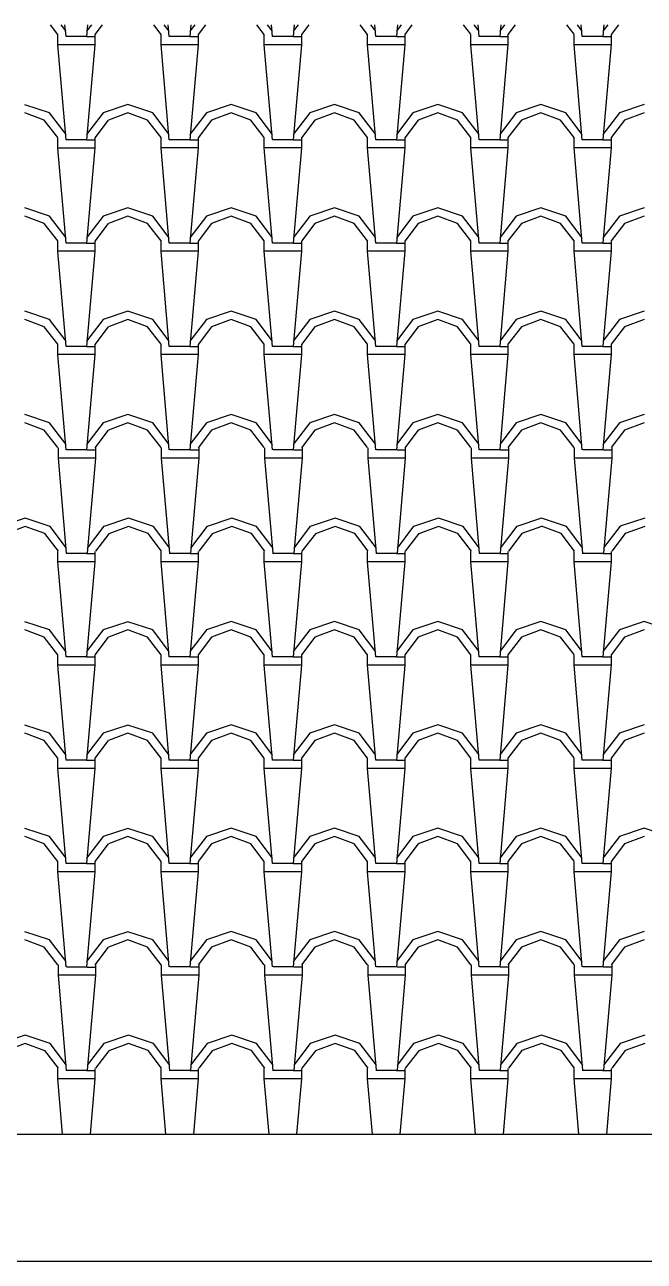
# Model space of a CAD drawing. Extents: x 32549 to 39694, y 7645 to 11950.
# Drawn here: x 37518.7 to 37608.7, y 11092.9 to 11272.4 of the extents above; entities that cross this region are included whole.
import ezdxf

# ---------------------------------------------------------------- set-up
doc = ezdxf.new("R2010")
doc.units = 0
doc.header["$LTSCALE"] = 80
doc.header["$MEASUREMENT"] = 0
doc.layers.add('C3', color=3, linetype='CONTINUOUS')
doc.layers.add('ROOF', color=11, linetype='CONTINUOUS')

msp = doc.modelspace()

# ---------------------------------------------------------------- linework, layer by layer
at = {"layer": 'C3'}
for p, q in [((37446.34, 11111.38), (38041.72, 11111.38)), ((37446.34, 11092.92), (38041.72, 11092.92))]:
    msp.add_line(p, q, dxfattribs=at)
at = {"layer": 'ROOF'}
for p, q in [((37523.51, 11271.03), (37522.45, 11272.42)), ((37524.71, 11271.47), (37523.99, 11272.42)), ((37524.71, 11270.72), (37524.56, 11272.42)), ((37528.42, 11272.42), (37527.71, 11271.49)), ((37527.85, 11272.42), (37527.71, 11270.73)), ((37529.97, 11272.42), (37528.9, 11271.02)), ((37538.51, 11271.03), (37537.45, 11272.42)), ((37539.71, 11271.47), (37538.99, 11272.42)), ((37539.71, 11270.72), (37539.56, 11272.42)), ((37543.42, 11272.42), (37542.71, 11271.49)), ((37542.85, 11272.42), (37542.71, 11270.73)), ((37544.97, 11272.42), (37543.9, 11271.02)), ((37553.51, 11271.03), (37552.45, 11272.42)), ((37554.71, 11271.47), (37553.99, 11272.42)), ((37554.71, 11270.73), (37554.56, 11272.42)), ((37558.42, 11272.42), (37557.71, 11271.49)), ((37557.86, 11272.42), (37557.71, 11270.73)), ((37559.97, 11272.42), (37558.91, 11271.02)), ((37568.51, 11271.03), (37567.45, 11272.42)), ((37569.71, 11271.48), (37568.99, 11272.42)), ((37569.71, 11270.73), (37569.56, 11272.42)), ((37573.42, 11272.42), (37572.71, 11271.49)), ((37572.86, 11272.42), (37572.71, 11270.73)), ((37574.97, 11272.42), (37573.91, 11271.02)), ((37583.51, 11271.04), (37582.45, 11272.42)), ((37584.71, 11271.48), (37583.99, 11272.42)), ((37584.71, 11270.73), (37584.56, 11272.42)), ((37588.42, 11272.42), (37587.71, 11271.49)), ((37587.86, 11272.42), (37587.71, 11270.74)), ((37589.97, 11272.42), (37588.91, 11271.03)), ((37598.51, 11271.04), (37597.45, 11272.42)), ((37599.71, 11271.48), (37598.99, 11272.42)), ((37599.71, 11270.73), (37599.56, 11272.42)), ((37603.42, 11272.42), (37602.71, 11271.5)), ((37602.86, 11272.42), (37602.71, 11270.74)), ((37604.98, 11272.42), (37603.91, 11271.03)), ((37523.51, 11269.52), (37523.51, 11271.02)), ((37527.71, 11270.72), (37524.71, 11270.72)), ((37527.71, 11270.72), (37528.91, 11270.72)), ((37528.91, 11271.02), (37528.91, 11269.52)), ((37538.51, 11269.53), (37538.51, 11271.03)), ((37542.71, 11270.73), (37539.71, 11270.73)), ((37542.71, 11270.73), (37543.91, 11270.73)), ((37543.91, 11271.03), (37543.91, 11269.53)), ((37553.51, 11269.53), (37553.51, 11271.03)), ((37557.71, 11270.73), (37554.71, 11270.73)), ((37557.71, 11270.73), (37558.91, 11270.73)), ((37558.91, 11271.03), (37558.91, 11269.53)), ((37568.51, 11269.53), (37568.51, 11271.03)), ((37572.71, 11270.73), (37569.71, 11270.73)), ((37572.71, 11270.73), (37573.91, 11270.73)), ((37573.91, 11271.03), (37573.91, 11269.53)), ((37583.51, 11269.53), (37583.51, 11271.03)), ((37587.71, 11270.73), (37584.71, 11270.73)), ((37587.71, 11270.73), (37588.91, 11270.73)), ((37588.91, 11271.03), (37588.91, 11269.53)), ((37598.51, 11269.53), (37598.51, 11271.03)), ((37602.71, 11270.73), (37599.71, 11270.73)), ((37602.71, 11270.73), (37603.91, 11270.73)), ((37603.91, 11271.03), (37603.91, 11269.53)), ((37527.71, 11269.52), (37523.51, 11269.52)), ((37524.71, 11255.72), (37523.51, 11269.52)), ((37528.91, 11269.53), (37527.71, 11255.73)), ((37528.91, 11269.52), (37527.71, 11269.52)), ((37542.71, 11269.53), (37538.51, 11269.53)), ((37539.71, 11255.72), (37538.51, 11269.52)), ((37543.91, 11269.53), (37542.71, 11255.73)), ((37543.91, 11269.53), (37542.71, 11269.53)), ((37557.71, 11269.53), (37553.51, 11269.53)), ((37554.71, 11255.73), (37553.51, 11269.53)), ((37558.91, 11269.53), (37557.71, 11255.73)), ((37558.91, 11269.53), (37557.71, 11269.53)), ((37572.71, 11269.53), (37568.51, 11269.53)), ((37569.71, 11255.73), (37568.51, 11269.53)), ((37573.91, 11269.53), (37572.71, 11255.73)), ((37573.91, 11269.53), (37572.71, 11269.53)), ((37587.71, 11269.53), (37583.51, 11269.53)), ((37584.71, 11255.73), (37583.51, 11269.53)), ((37588.91, 11269.54), (37587.71, 11255.74)), ((37588.91, 11269.53), (37587.71, 11269.53)), ((37602.71, 11269.53), (37598.51, 11269.53)), ((37599.71, 11255.73), (37598.51, 11269.53)), ((37603.91, 11269.54), (37602.71, 11255.74)), ((37603.91, 11269.53), (37602.71, 11269.53)), ((37522.31, 11259.62), (37518.71, 11260.82)), ((37533.71, 11260.83), (37530.11, 11259.63)), ((37537.31, 11259.63), (37533.71, 11260.83)), ((37548.71, 11260.83), (37545.11, 11259.63)), ((37552.31, 11259.63), (37548.71, 11260.83)), ((37563.71, 11260.83), (37560.11, 11259.63)), ((37567.31, 11259.63), (37563.71, 11260.83)), ((37578.71, 11260.83), (37575.11, 11259.63)), ((37582.31, 11259.63), (37578.71, 11260.83)), ((37593.71, 11260.83), (37590.11, 11259.63)), ((37597.31, 11259.63), (37593.71, 11260.83)), ((37608.71, 11260.84), (37605.11, 11259.64)), ((37521.56, 11258.57), (37518.71, 11259.62)), ((37524.71, 11256.47), (37522.31, 11259.62)), ((37530.11, 11259.64), (37527.71, 11256.49)), ((37533.71, 11259.62), (37530.86, 11258.57)), ((37536.56, 11258.58), (37533.71, 11259.63)), ((37539.71, 11256.47), (37537.31, 11259.62)), ((37545.11, 11259.64), (37542.71, 11256.49)), ((37548.71, 11259.62), (37545.86, 11258.57)), ((37551.56, 11258.58), (37548.71, 11259.63)), ((37554.71, 11256.47), (37552.31, 11259.62)), ((37560.11, 11259.64), (37557.71, 11256.49)), ((37563.71, 11259.62), (37560.86, 11258.57)), ((37566.56, 11258.58), (37563.71, 11259.63)), ((37569.71, 11256.48), (37567.31, 11259.63)), ((37575.11, 11259.64), (37572.71, 11256.49)), ((37578.71, 11259.62), (37575.86, 11258.57)), ((37581.56, 11258.58), (37578.71, 11259.63)), ((37584.71, 11256.48), (37582.31, 11259.63)), ((37590.11, 11259.64), (37587.71, 11256.49)), ((37593.71, 11259.63), (37590.86, 11258.58)), ((37596.56, 11258.58), (37593.71, 11259.63)), ((37599.71, 11256.48), (37597.31, 11259.63)), ((37605.11, 11259.64), (37602.71, 11256.49)), ((37608.71, 11259.63), (37605.86, 11258.58)), ((37523.51, 11256.03), (37521.56, 11258.58)), ((37530.85, 11258.57), (37528.9, 11256.02)), ((37538.51, 11256.03), (37536.56, 11258.58)), ((37545.85, 11258.57), (37543.9, 11256.02)), ((37553.51, 11256.03), (37551.56, 11258.58)), ((37560.86, 11258.57), (37558.91, 11256.02)), ((37568.51, 11256.03), (37566.56, 11258.58)), ((37575.86, 11258.57), (37573.91, 11256.02)), ((37583.51, 11256.04), (37581.56, 11258.59)), ((37590.86, 11258.58), (37588.91, 11256.03)), ((37598.51, 11256.04), (37596.56, 11258.59)), ((37605.86, 11258.58), (37603.91, 11256.03)), ((37523.51, 11254.52), (37523.51, 11256.02)), ((37527.71, 11255.72), (37524.71, 11255.72)), ((37527.71, 11255.72), (37528.91, 11255.72)), ((37528.91, 11256.02), (37528.91, 11254.52)), ((37538.51, 11254.53), (37538.51, 11256.03)), ((37542.71, 11255.73), (37539.71, 11255.73)), ((37542.71, 11255.73), (37543.91, 11255.73)), ((37543.91, 11256.03), (37543.91, 11254.53)), ((37553.51, 11254.53), (37553.51, 11256.03)), ((37557.71, 11255.73), (37554.71, 11255.73)), ((37557.71, 11255.73), (37558.91, 11255.73)), ((37558.91, 11256.03), (37558.91, 11254.53)), ((37568.51, 11254.53), (37568.51, 11256.03)), ((37572.71, 11255.73), (37569.71, 11255.73)), ((37572.71, 11255.73), (37573.91, 11255.73)), ((37573.91, 11256.03), (37573.91, 11254.53)), ((37583.51, 11254.53), (37583.51, 11256.03)), ((37587.71, 11255.73), (37584.71, 11255.73)), ((37587.71, 11255.73), (37588.91, 11255.73)), ((37588.91, 11256.03), (37588.91, 11254.53)), ((37598.51, 11254.53), (37598.51, 11256.03)), ((37602.71, 11255.73), (37599.71, 11255.73)), ((37602.71, 11255.73), (37603.91, 11255.73)), ((37603.91, 11256.03), (37603.91, 11254.53)), ((37527.71, 11254.52), (37523.51, 11254.52)), ((37524.71, 11240.72), (37523.51, 11254.52)), ((37528.91, 11254.53), (37527.71, 11240.73)), ((37528.91, 11254.52), (37527.71, 11254.52)), ((37542.71, 11254.53), (37538.51, 11254.53)), ((37539.71, 11240.72), (37538.51, 11254.52)), ((37543.91, 11254.53), (37542.71, 11240.73)), ((37543.91, 11254.53), (37542.71, 11254.53)), ((37557.71, 11254.53), (37553.51, 11254.53)), ((37554.71, 11240.73), (37553.51, 11254.53)), ((37558.91, 11254.53), (37557.71, 11240.73)), ((37558.91, 11254.53), (37557.71, 11254.53)), ((37572.71, 11254.53), (37568.51, 11254.53)), ((37569.71, 11240.73), (37568.51, 11254.53)), ((37573.91, 11254.53), (37572.71, 11240.73)), ((37573.91, 11254.53), (37572.71, 11254.53)), ((37587.71, 11254.53), (37583.51, 11254.53)), ((37584.71, 11240.73), (37583.51, 11254.53)), ((37588.91, 11254.54), (37587.71, 11240.74)), ((37588.91, 11254.53), (37587.71, 11254.53)), ((37602.71, 11254.53), (37598.51, 11254.53)), ((37599.71, 11240.73), (37598.51, 11254.53)), ((37603.91, 11254.54), (37602.71, 11240.74)), ((37603.91, 11254.53), (37602.71, 11254.53)), ((37522.31, 11244.62), (37518.71, 11245.82)), ((37521.56, 11243.57), (37518.71, 11244.62)), ((37524.71, 11241.47), (37522.31, 11244.62)), ((37530.11, 11244.64), (37527.71, 11241.49)), ((37533.71, 11245.83), (37530.11, 11244.63)), ((37533.71, 11244.62), (37530.86, 11243.57)), ((37537.31, 11244.63), (37533.71, 11245.83)), ((37536.56, 11243.58), (37533.71, 11244.63)), ((37539.71, 11241.47), (37537.31, 11244.62)), ((37545.11, 11244.64), (37542.71, 11241.49)), ((37548.71, 11245.83), (37545.11, 11244.63)), ((37548.71, 11244.62), (37545.86, 11243.57)), ((37552.31, 11244.63), (37548.71, 11245.83)), ((37551.56, 11243.58), (37548.71, 11244.63)), ((37554.71, 11241.47), (37552.31, 11244.62)), ((37560.11, 11244.64), (37557.71, 11241.49)), ((37563.71, 11245.83), (37560.11, 11244.63)), ((37563.71, 11244.62), (37560.86, 11243.57)), ((37567.31, 11244.63), (37563.71, 11245.83)), ((37566.56, 11243.58), (37563.71, 11244.63)), ((37569.71, 11241.48), (37567.31, 11244.63)), ((37575.11, 11244.64), (37572.71, 11241.49)), ((37578.71, 11245.83), (37575.11, 11244.63)), ((37578.71, 11244.62), (37575.86, 11243.57)), ((37582.31, 11244.63), (37578.71, 11245.83)), ((37581.56, 11243.58), (37578.71, 11244.63)), ((37584.71, 11241.48), (37582.31, 11244.63)), ((37590.11, 11244.64), (37587.71, 11241.49)), ((37593.71, 11245.83), (37590.11, 11244.63)), ((37593.71, 11244.63), (37590.86, 11243.58)), ((37597.31, 11244.63), (37593.71, 11245.83)), ((37596.56, 11243.58), (37593.71, 11244.63)), ((37599.71, 11241.48), (37597.31, 11244.63)), ((37605.11, 11244.64), (37602.71, 11241.49)), ((37608.71, 11245.84), (37605.11, 11244.64)), ((37608.71, 11244.63), (37605.86, 11243.58)), ((37523.51, 11241.03), (37521.56, 11243.58)), ((37530.85, 11243.57), (37528.9, 11241.02)), ((37538.51, 11241.03), (37536.56, 11243.58)), ((37545.85, 11243.57), (37543.9, 11241.02)), ((37553.51, 11241.03), (37551.56, 11243.58)), ((37560.86, 11243.57), (37558.91, 11241.02)), ((37568.51, 11241.03), (37566.56, 11243.58)), ((37575.86, 11243.57), (37573.91, 11241.02)), ((37583.51, 11241.04), (37581.56, 11243.59)), ((37590.86, 11243.58), (37588.91, 11241.03)), ((37598.51, 11241.04), (37596.56, 11243.59)), ((37605.86, 11243.58), (37603.91, 11241.03)), ((37523.51, 11239.53), (37523.51, 11241.03)), ((37528.91, 11241.03), (37528.91, 11239.53)), ((37538.51, 11239.53), (37538.51, 11241.03)), ((37543.91, 11241.03), (37543.91, 11239.53)), ((37553.51, 11239.53), (37553.51, 11241.03)), ((37558.91, 11241.03), (37558.91, 11239.53)), ((37568.51, 11239.53), (37568.51, 11241.03)), ((37573.91, 11241.03), (37573.91, 11239.53)), ((37583.51, 11239.53), (37583.51, 11241.03)), ((37588.91, 11241.03), (37588.91, 11239.53)), ((37598.51, 11239.53), (37598.51, 11241.03)), ((37603.91, 11241.03), (37603.91, 11239.53)), ((37527.71, 11239.53), (37523.51, 11239.53)), ((37524.71, 11225.72), (37523.51, 11239.52)), ((37527.71, 11240.73), (37524.71, 11240.73)), ((37527.71, 11240.73), (37528.91, 11240.73)), ((37528.91, 11239.53), (37527.71, 11225.73)), ((37528.91, 11239.53), (37527.71, 11239.53)), ((37542.71, 11239.53), (37538.51, 11239.53)), ((37539.71, 11225.72), (37538.51, 11239.52)), ((37542.71, 11240.73), (37539.71, 11240.73)), ((37542.71, 11240.73), (37543.91, 11240.73)), ((37543.91, 11239.53), (37542.71, 11225.73)), ((37543.91, 11239.53), (37542.71, 11239.53)), ((37554.71, 11225.73), (37553.51, 11239.53)), ((37557.71, 11239.53), (37553.51, 11239.53)), ((37557.71, 11240.73), (37554.71, 11240.73)), ((37557.71, 11240.73), (37558.91, 11240.73)), ((37558.91, 11239.53), (37557.71, 11225.73)), ((37558.91, 11239.53), (37557.71, 11239.53)), ((37569.71, 11225.73), (37568.51, 11239.53)), ((37572.71, 11239.53), (37568.51, 11239.53)), ((37572.71, 11240.73), (37569.71, 11240.73)), ((37572.71, 11240.73), (37573.91, 11240.73)), ((37573.91, 11239.53), (37572.71, 11225.73)), ((37573.91, 11239.53), (37572.71, 11239.53)), ((37584.71, 11225.73), (37583.51, 11239.53)), ((37587.71, 11239.53), (37583.51, 11239.53)), ((37587.71, 11240.73), (37584.71, 11240.73)), ((37587.71, 11240.73), (37588.91, 11240.73)), ((37588.91, 11239.54), (37587.71, 11225.74)), ((37588.91, 11239.53), (37587.71, 11239.53)), ((37599.71, 11225.73), (37598.51, 11239.53)), ((37602.71, 11239.53), (37598.51, 11239.53)), ((37602.71, 11240.73), (37599.71, 11240.73)), ((37602.71, 11240.73), (37603.91, 11240.73)), ((37603.91, 11239.54), (37602.71, 11225.74)), ((37603.91, 11239.53), (37602.71, 11239.53)), ((37522.31, 11229.62), (37518.71, 11230.82)), ((37533.71, 11230.83), (37530.11, 11229.63)), ((37537.31, 11229.63), (37533.71, 11230.83)), ((37548.71, 11230.83), (37545.11, 11229.63)), ((37552.31, 11229.63), (37548.71, 11230.83)), ((37563.71, 11230.83), (37560.11, 11229.63)), ((37567.31, 11229.63), (37563.71, 11230.83)), ((37578.71, 11230.83), (37575.11, 11229.63)), ((37582.31, 11229.63), (37578.71, 11230.83)), ((37593.71, 11230.83), (37590.11, 11229.63)), ((37597.31, 11229.63), (37593.71, 11230.83)), ((37608.71, 11230.84), (37605.11, 11229.64)), ((37521.56, 11228.57), (37518.71, 11229.62)), ((37523.51, 11226.03), (37521.56, 11228.58)), ((37524.71, 11226.47), (37522.31, 11229.62)), ((37530.11, 11229.64), (37527.71, 11226.49)), ((37530.85, 11228.57), (37528.9, 11226.02)), ((37533.71, 11229.62), (37530.86, 11228.57)), ((37536.56, 11228.58), (37533.71, 11229.63)), ((37538.51, 11226.03), (37536.56, 11228.58)), ((37539.71, 11226.47), (37537.31, 11229.62)), ((37545.11, 11229.64), (37542.71, 11226.49)), ((37545.85, 11228.57), (37543.9, 11226.02)), ((37548.71, 11229.62), (37545.86, 11228.57)), ((37551.56, 11228.58), (37548.71, 11229.63)), ((37553.51, 11226.03), (37551.56, 11228.58)), ((37554.71, 11226.47), (37552.31, 11229.62)), ((37560.11, 11229.64), (37557.71, 11226.49)), ((37560.86, 11228.57), (37558.91, 11226.02)), ((37563.71, 11229.62), (37560.86, 11228.57)), ((37566.56, 11228.58), (37563.71, 11229.63)), ((37568.51, 11226.03), (37566.56, 11228.58)), ((37569.71, 11226.48), (37567.31, 11229.63)), ((37575.11, 11229.64), (37572.71, 11226.49)), ((37575.86, 11228.57), (37573.91, 11226.02)), ((37578.71, 11229.62), (37575.86, 11228.57)), ((37581.56, 11228.58), (37578.71, 11229.63)), ((37583.51, 11226.04), (37581.56, 11228.59)), ((37584.71, 11226.48), (37582.31, 11229.63)), ((37590.11, 11229.64), (37587.71, 11226.49)), ((37590.86, 11228.58), (37588.91, 11226.03)), ((37593.71, 11229.63), (37590.86, 11228.58)), ((37596.56, 11228.58), (37593.71, 11229.63)), ((37598.51, 11226.04), (37596.56, 11228.59)), ((37599.71, 11226.48), (37597.31, 11229.63)), ((37605.11, 11229.65), (37602.71, 11226.5)), ((37605.86, 11228.58), (37603.91, 11226.03)), ((37608.71, 11229.63), (37605.86, 11228.58)), ((37523.51, 11224.53), (37523.51, 11226.03)), ((37527.71, 11225.73), (37524.71, 11225.73)), ((37527.71, 11225.73), (37528.91, 11225.73)), ((37528.91, 11226.03), (37528.91, 11224.53)), ((37538.51, 11224.53), (37538.51, 11226.03)), ((37542.71, 11225.73), (37539.71, 11225.73)), ((37542.71, 11225.73), (37543.91, 11225.73)), ((37543.91, 11226.03), (37543.91, 11224.53)), ((37553.51, 11224.53), (37553.51, 11226.03)), ((37557.71, 11225.73), (37554.71, 11225.73)), ((37557.71, 11225.73), (37558.91, 11225.73)), ((37558.91, 11226.03), (37558.91, 11224.53)), ((37568.51, 11224.53), (37568.51, 11226.03)), ((37572.71, 11225.73), (37569.71, 11225.73)), ((37572.71, 11225.73), (37573.91, 11225.73)), ((37573.91, 11226.03), (37573.91, 11224.53)), ((37583.51, 11224.53), (37583.51, 11226.03)), ((37587.71, 11225.73), (37584.71, 11225.73)), ((37587.71, 11225.73), (37588.91, 11225.73)), ((37588.91, 11226.03), (37588.91, 11224.53)), ((37598.51, 11224.53), (37598.51, 11226.03)), ((37602.71, 11225.73), (37599.71, 11225.73)), ((37602.71, 11225.73), (37603.91, 11225.73)), ((37603.91, 11226.03), (37603.91, 11224.53)), ((37527.71, 11224.53), (37523.51, 11224.53)), ((37524.71, 11210.72), (37523.51, 11224.52)), ((37528.91, 11224.53), (37527.71, 11224.53)), ((37528.91, 11224.53), (37527.71, 11210.73)), ((37542.71, 11224.53), (37538.51, 11224.53)), ((37539.71, 11210.72), (37538.51, 11224.52)), ((37543.91, 11224.53), (37542.71, 11224.53)), ((37543.91, 11224.53), (37542.71, 11210.73)), ((37554.71, 11210.73), (37553.51, 11224.53)), ((37557.71, 11224.53), (37553.51, 11224.53)), ((37558.91, 11224.53), (37557.71, 11224.53)), ((37558.91, 11224.53), (37557.71, 11210.73)), ((37569.71, 11210.73), (37568.51, 11224.53)), ((37572.71, 11224.53), (37568.51, 11224.53)), ((37573.91, 11224.53), (37572.71, 11224.53)), ((37573.91, 11224.53), (37572.71, 11210.73)), ((37584.71, 11210.73), (37583.51, 11224.53)), ((37587.71, 11224.53), (37583.51, 11224.53)), ((37588.91, 11224.54), (37587.71, 11210.74)), ((37588.91, 11224.53), (37587.71, 11224.53)), ((37599.71, 11210.73), (37598.51, 11224.53)), ((37602.71, 11224.53), (37598.51, 11224.53)), ((37603.91, 11224.54), (37602.71, 11210.74)), ((37603.91, 11224.53), (37602.71, 11224.53)), ((37522.31, 11214.62), (37518.71, 11215.82)), ((37533.71, 11215.83), (37530.11, 11214.63)), ((37537.31, 11214.63), (37533.71, 11215.83)), ((37548.71, 11215.83), (37545.11, 11214.63)), ((37552.31, 11214.63), (37548.71, 11215.83)), ((37563.71, 11215.83), (37560.11, 11214.63)), ((37567.31, 11214.63), (37563.71, 11215.83)), ((37578.71, 11215.83), (37575.11, 11214.63)), ((37582.31, 11214.63), (37578.71, 11215.83)), ((37593.71, 11215.83), (37590.11, 11214.63)), ((37597.31, 11214.63), (37593.71, 11215.83)), ((37608.71, 11215.84), (37605.11, 11214.64)), ((37521.56, 11213.58), (37518.71, 11214.63)), ((37524.71, 11211.47), (37522.31, 11214.62)), ((37530.11, 11214.64), (37527.71, 11211.49)), ((37533.71, 11214.62), (37530.86, 11213.57)), ((37536.56, 11213.58), (37533.71, 11214.63)), ((37539.71, 11211.47), (37537.31, 11214.62)), ((37545.11, 11214.64), (37542.71, 11211.49)), ((37548.71, 11214.62), (37545.86, 11213.57)), ((37551.56, 11213.58), (37548.71, 11214.63)), ((37554.71, 11211.47), (37552.31, 11214.62)), ((37560.11, 11214.64), (37557.71, 11211.49)), ((37563.71, 11214.62), (37560.86, 11213.57)), ((37566.56, 11213.58), (37563.71, 11214.63)), ((37569.71, 11211.48), (37567.31, 11214.63)), ((37575.11, 11214.64), (37572.71, 11211.49)), ((37578.71, 11214.62), (37575.86, 11213.57)), ((37581.56, 11213.58), (37578.71, 11214.63)), ((37584.71, 11211.48), (37582.31, 11214.63)), ((37590.11, 11214.64), (37587.71, 11211.49)), ((37593.71, 11214.63), (37590.86, 11213.58)), ((37596.56, 11213.58), (37593.71, 11214.63)), ((37599.71, 11211.48), (37597.31, 11214.63)), ((37605.11, 11214.65), (37602.71, 11211.5)), ((37608.71, 11214.63), (37605.86, 11213.58)), ((37523.51, 11211.03), (37521.56, 11213.58)), ((37530.85, 11213.57), (37528.9, 11211.02)), ((37538.51, 11211.03), (37536.56, 11213.58)), ((37545.85, 11213.57), (37543.9, 11211.02)), ((37553.51, 11211.03), (37551.56, 11213.58)), ((37560.86, 11213.57), (37558.91, 11211.02)), ((37568.51, 11211.03), (37566.56, 11213.58)), ((37575.86, 11213.57), (37573.91, 11211.02)), ((37583.51, 11211.04), (37581.56, 11213.59)), ((37590.86, 11213.58), (37588.91, 11211.03)), ((37598.51, 11211.04), (37596.56, 11213.59)), ((37605.86, 11213.58), (37603.91, 11211.03)), ((37523.6, 11209.5), (37523.6, 11211)), ((37527.8, 11210.7), (37524.8, 11210.7)), ((37527.8, 11210.7), (37529, 11210.7)), ((37529, 11211), (37529, 11209.5)), ((37538.6, 11209.5), (37538.6, 11211)), ((37542.8, 11210.7), (37539.8, 11210.7)), ((37542.8, 11210.7), (37544, 11210.7)), ((37544, 11211), (37544, 11209.5)), ((37553.6, 11209.5), (37553.6, 11211)), ((37557.8, 11210.7), (37554.8, 11210.7)), ((37557.8, 11210.7), (37559, 11210.7)), ((37559, 11211), (37559, 11209.5)), ((37568.6, 11209.5), (37568.6, 11211)), ((37572.8, 11210.7), (37569.8, 11210.7)), ((37572.8, 11210.7), (37574, 11210.7)), ((37574, 11211), (37574, 11209.5)), ((37583.6, 11209.5), (37583.6, 11211)), ((37587.8, 11210.7), (37584.8, 11210.7)), ((37587.8, 11210.7), (37589, 11210.7)), ((37589, 11211), (37589, 11209.5)), ((37598.6, 11209.51), (37598.6, 11211.01)), ((37602.8, 11210.71), (37599.8, 11210.71)), ((37602.8, 11210.71), (37604, 11210.71)), ((37604, 11211.01), (37604, 11209.51)), ((37527.8, 11209.5), (37523.6, 11209.5)), ((37524.8, 11195.69), (37523.6, 11209.49)), ((37529, 11209.5), (37527.8, 11195.7)), ((37529, 11209.5), (37527.8, 11209.5)), ((37542.8, 11209.5), (37538.6, 11209.5)), ((37539.8, 11195.69), (37538.6, 11209.49)), ((37544, 11209.5), (37542.8, 11195.7)), ((37544, 11209.5), (37542.8, 11209.5)), ((37557.8, 11209.5), (37553.6, 11209.5)), ((37554.8, 11195.7), (37553.6, 11209.5)), ((37559, 11209.5), (37557.8, 11195.7)), ((37559, 11209.5), (37557.8, 11209.5)), ((37572.8, 11209.5), (37568.6, 11209.5)), ((37569.8, 11195.7), (37568.6, 11209.5)), ((37574, 11209.51), (37572.8, 11195.71)), ((37574, 11209.5), (37572.8, 11209.5)), ((37587.8, 11209.5), (37583.6, 11209.5)), ((37584.8, 11195.7), (37583.6, 11209.5)), ((37589, 11209.51), (37587.8, 11195.71)), ((37589, 11209.5), (37587.8, 11209.5)), ((37602.8, 11209.51), (37598.6, 11209.51)), ((37599.8, 11195.7), (37598.6, 11209.5)), ((37604, 11209.51), (37602.8, 11195.71)), ((37604, 11209.51), (37602.8, 11209.51)), ((37518.8, 11200.8), (37515.2, 11199.6)), ((37522.4, 11199.6), (37518.8, 11200.8)), ((37533.8, 11200.8), (37530.2, 11199.6)), ((37537.4, 11199.6), (37533.8, 11200.8)), ((37548.8, 11200.8), (37545.2, 11199.6)), ((37552.4, 11199.6), (37548.8, 11200.8)), ((37563.8, 11200.8), (37560.2, 11199.6)), ((37567.4, 11199.6), (37563.8, 11200.8)), ((37575.2, 11199.61), (37572.8, 11196.46)), ((37578.8, 11200.8), (37575.2, 11199.6)), ((37582.4, 11199.6), (37578.8, 11200.8)), ((37590.2, 11199.61), (37587.8, 11196.46)), ((37593.8, 11200.8), (37590.2, 11199.6)), ((37597.4, 11199.6), (37593.8, 11200.8)), ((37605.2, 11199.62), (37602.8, 11196.47)), ((37608.8, 11200.81), (37605.2, 11199.61)), ((37518.8, 11199.59), (37515.95, 11198.54)), ((37521.65, 11198.55), (37518.8, 11199.6)), ((37523.6, 11196), (37521.65, 11198.55)), ((37524.8, 11196.44), (37522.4, 11199.59)), ((37530.2, 11199.61), (37527.8, 11196.46)), ((37530.94, 11198.54), (37528.99, 11195.99)), ((37533.8, 11199.59), (37530.95, 11198.54)), ((37536.65, 11198.55), (37533.8, 11199.6)), ((37538.6, 11196), (37536.65, 11198.55)), ((37539.8, 11196.44), (37537.4, 11199.59)), ((37545.2, 11199.61), (37542.8, 11196.46)), ((37545.94, 11198.54), (37543.99, 11195.99)), ((37548.8, 11199.59), (37545.95, 11198.54)), ((37551.65, 11198.55), (37548.8, 11199.6)), ((37553.6, 11196), (37551.65, 11198.55)), ((37554.8, 11196.44), (37552.4, 11199.59)), ((37560.2, 11199.61), (37557.8, 11196.46)), ((37560.94, 11198.54), (37558.99, 11195.99)), ((37563.8, 11199.59), (37560.95, 11198.54)), ((37566.65, 11198.55), (37563.8, 11199.6)), ((37568.6, 11196), (37566.65, 11198.55)), ((37569.8, 11196.45), (37567.4, 11199.6)), ((37575.94, 11198.55), (37573.99, 11196)), ((37578.8, 11199.59), (37575.95, 11198.54)), ((37581.65, 11198.55), (37578.8, 11199.6)), ((37583.6, 11196.01), (37581.65, 11198.56)), ((37584.8, 11196.45), (37582.4, 11199.6)), ((37590.94, 11198.55), (37588.99, 11196)), ((37593.8, 11199.6), (37590.95, 11198.55)), ((37596.65, 11198.56), (37593.8, 11199.61)), ((37598.6, 11196.01), (37596.65, 11198.56)), ((37599.8, 11196.45), (37597.4, 11199.6)), ((37605.95, 11198.55), (37604, 11196)), ((37608.8, 11199.6), (37605.95, 11198.55)), ((37523.51, 11194.46), (37523.51, 11195.96)), ((37527.71, 11194.46), (37523.51, 11194.46)), ((37524.71, 11180.66), (37523.51, 11194.46)), ((37527.71, 11195.66), (37524.71, 11195.66)), ((37527.71, 11195.66), (37528.91, 11195.66)), ((37528.91, 11194.47), (37527.71, 11180.67)), ((37528.91, 11194.46), (37527.71, 11194.46)), ((37528.91, 11195.96), (37528.91, 11194.46)), ((37538.51, 11194.47), (37538.51, 11195.97)), ((37542.71, 11194.47), (37538.51, 11194.47)), ((37539.71, 11180.66), (37538.51, 11194.46)), ((37542.71, 11195.67), (37539.71, 11195.67)), ((37542.71, 11195.67), (37543.91, 11195.67)), ((37543.91, 11194.47), (37542.71, 11180.67)), ((37543.91, 11194.47), (37542.71, 11194.47)), ((37543.91, 11195.97), (37543.91, 11194.47)), ((37553.51, 11194.47), (37553.51, 11195.97)), ((37557.71, 11194.47), (37553.51, 11194.47)), ((37554.71, 11180.66), (37553.51, 11194.46)), ((37557.71, 11195.67), (37554.71, 11195.67)), ((37557.71, 11195.67), (37558.91, 11195.67)), ((37558.91, 11194.47), (37557.71, 11180.67)), ((37558.91, 11194.47), (37557.71, 11194.47)), ((37558.91, 11195.97), (37558.91, 11194.47)), ((37568.51, 11194.47), (37568.51, 11195.97)), ((37572.71, 11194.47), (37568.51, 11194.47)), ((37569.71, 11180.67), (37568.51, 11194.47)), ((37572.71, 11195.67), (37569.71, 11195.67)), ((37572.71, 11195.67), (37573.91, 11195.67)), ((37573.91, 11194.47), (37572.71, 11180.67)), ((37573.91, 11194.47), (37572.71, 11194.47)), ((37573.91, 11195.97), (37573.91, 11194.47)), ((37583.51, 11194.47), (37583.51, 11195.97)), ((37587.71, 11194.47), (37583.51, 11194.47)), ((37584.71, 11180.67), (37583.51, 11194.47)), ((37587.71, 11195.67), (37584.71, 11195.67)), ((37587.71, 11195.67), (37588.91, 11195.67)), ((37588.91, 11194.47), (37587.71, 11180.67)), ((37588.91, 11194.47), (37587.71, 11194.47)), ((37588.91, 11195.97), (37588.91, 11194.47)), ((37598.51, 11194.47), (37598.51, 11195.97)), ((37602.71, 11194.47), (37598.51, 11194.47)), ((37599.71, 11180.67), (37598.51, 11194.47)), ((37602.71, 11195.67), (37599.71, 11195.67)), ((37602.71, 11195.67), (37603.91, 11195.67)), ((37603.91, 11194.48), (37602.71, 11180.68)), ((37603.91, 11194.47), (37602.71, 11194.47)), ((37603.91, 11195.97), (37603.91, 11194.47)), ((37522.31, 11184.56), (37518.71, 11185.76)), ((37533.71, 11185.76), (37530.11, 11184.56)), ((37537.31, 11184.56), (37533.71, 11185.76)), ((37548.71, 11185.77), (37545.11, 11184.57)), ((37552.31, 11184.57), (37548.71, 11185.77)), ((37563.71, 11185.77), (37560.11, 11184.57)), ((37567.31, 11184.57), (37563.71, 11185.77)), ((37578.71, 11185.77), (37575.11, 11184.57)), ((37582.31, 11184.57), (37578.71, 11185.77)), ((37593.71, 11185.77), (37590.11, 11184.57)), ((37597.31, 11184.57), (37593.71, 11185.77)), ((37608.71, 11185.77), (37605.11, 11184.57)), ((37612.31, 11184.57), (37608.71, 11185.77)), ((37521.56, 11183.51), (37518.71, 11184.56)), ((37523.51, 11180.97), (37521.56, 11183.52)), ((37524.71, 11181.41), (37522.31, 11184.56)), ((37530.11, 11184.57), (37527.71, 11181.42)), ((37530.85, 11183.51), (37528.9, 11180.96)), ((37533.71, 11184.56), (37530.86, 11183.51)), ((37536.56, 11183.52), (37533.71, 11184.57)), ((37538.51, 11180.97), (37536.56, 11183.52)), ((37539.71, 11181.41), (37537.31, 11184.56)), ((37545.11, 11184.58), (37542.71, 11181.43)), ((37545.85, 11183.51), (37543.9, 11180.96)), ((37548.71, 11184.56), (37545.86, 11183.51)), ((37551.56, 11183.52), (37548.71, 11184.57)), ((37553.51, 11180.97), (37551.56, 11183.52)), ((37554.71, 11181.41), (37552.31, 11184.56)), ((37560.11, 11184.58), (37557.71, 11181.43)), ((37560.86, 11183.51), (37558.91, 11180.96)), ((37563.71, 11184.56), (37560.86, 11183.51)), ((37566.56, 11183.52), (37563.71, 11184.57)), ((37568.51, 11180.97), (37566.56, 11183.52)), ((37569.71, 11181.41), (37567.31, 11184.56)), ((37575.11, 11184.58), (37572.71, 11181.43)), ((37575.86, 11183.51), (37573.91, 11180.96)), ((37578.71, 11184.56), (37575.86, 11183.51)), ((37581.56, 11183.52), (37578.71, 11184.57)), ((37583.51, 11180.97), (37581.56, 11183.52)), ((37584.71, 11181.42), (37582.31, 11184.57)), ((37590.11, 11184.58), (37587.71, 11181.43)), ((37590.86, 11183.51), (37588.91, 11180.96)), ((37593.71, 11184.56), (37590.86, 11183.51)), ((37596.56, 11183.52), (37593.71, 11184.57)), ((37598.51, 11180.98), (37596.56, 11183.53)), ((37599.71, 11181.42), (37597.31, 11184.57)), ((37605.11, 11184.58), (37602.71, 11181.43)), ((37605.86, 11183.52), (37603.91, 11180.97)), ((37608.71, 11184.57), (37605.86, 11183.52)), ((37523.51, 11179.46), (37523.51, 11180.96)), ((37527.71, 11180.66), (37524.71, 11180.66)), ((37527.71, 11180.66), (37528.91, 11180.66)), ((37528.91, 11180.96), (37528.91, 11179.46)), ((37538.51, 11179.47), (37538.51, 11180.97)), ((37542.71, 11180.67), (37539.71, 11180.67)), ((37542.71, 11180.67), (37543.91, 11180.67)), ((37543.91, 11180.97), (37543.91, 11179.47)), ((37553.51, 11179.47), (37553.51, 11180.97)), ((37557.71, 11180.67), (37554.71, 11180.67)), ((37557.71, 11180.67), (37558.91, 11180.67)), ((37558.91, 11180.97), (37558.91, 11179.47)), ((37568.51, 11179.47), (37568.51, 11180.97)), ((37572.71, 11180.67), (37569.71, 11180.67)), ((37572.71, 11180.67), (37573.91, 11180.67)), ((37573.91, 11180.97), (37573.91, 11179.47)), ((37583.51, 11179.47), (37583.51, 11180.97)), ((37587.71, 11180.67), (37584.71, 11180.67)), ((37587.71, 11180.67), (37588.91, 11180.67)), ((37588.91, 11180.97), (37588.91, 11179.47)), ((37598.51, 11179.47), (37598.51, 11180.97)), ((37602.71, 11180.67), (37599.71, 11180.67)), ((37602.71, 11180.67), (37603.91, 11180.67)), ((37603.91, 11180.97), (37603.91, 11179.47)), ((37524.71, 11165.66), (37523.51, 11179.46)), ((37527.71, 11179.46), (37523.51, 11179.46)), ((37528.91, 11179.47), (37527.71, 11165.67)), ((37528.91, 11179.46), (37527.71, 11179.46)), ((37542.71, 11179.47), (37538.51, 11179.47)), ((37539.71, 11165.66), (37538.51, 11179.46)), ((37543.91, 11179.47), (37542.71, 11179.47)), ((37543.91, 11179.47), (37542.71, 11165.67)), ((37557.71, 11179.47), (37553.51, 11179.47)), ((37554.71, 11165.66), (37553.51, 11179.46)), ((37558.91, 11179.47), (37557.71, 11179.47)), ((37558.91, 11179.47), (37557.71, 11165.67)), ((37569.71, 11165.67), (37568.51, 11179.47)), ((37572.71, 11179.47), (37568.51, 11179.47)), ((37573.91, 11179.47), (37572.71, 11179.47)), ((37573.91, 11179.47), (37572.71, 11165.67)), ((37584.71, 11165.67), (37583.51, 11179.47)), ((37587.71, 11179.47), (37583.51, 11179.47)), ((37588.91, 11179.47), (37587.71, 11179.47)), ((37588.91, 11179.47), (37587.71, 11165.67)), ((37599.71, 11165.67), (37598.51, 11179.47)), ((37602.71, 11179.47), (37598.51, 11179.47)), ((37603.91, 11179.48), (37602.71, 11165.68)), ((37603.91, 11179.47), (37602.71, 11179.47)), ((37522.31, 11169.56), (37518.71, 11170.76)), ((37521.56, 11168.51), (37518.71, 11169.56)), ((37524.71, 11166.41), (37522.31, 11169.56)), ((37530.11, 11169.57), (37527.71, 11166.42)), ((37533.71, 11170.76), (37530.11, 11169.56)), ((37533.71, 11169.56), (37530.86, 11168.51)), ((37537.31, 11169.56), (37533.71, 11170.76)), ((37536.56, 11168.52), (37533.71, 11169.57)), ((37539.71, 11166.41), (37537.31, 11169.56)), ((37545.11, 11169.58), (37542.71, 11166.43)), ((37548.71, 11170.77), (37545.11, 11169.57)), ((37548.71, 11169.56), (37545.86, 11168.51)), ((37552.31, 11169.57), (37548.71, 11170.77)), ((37551.56, 11168.52), (37548.71, 11169.57)), ((37554.71, 11166.41), (37552.31, 11169.56)), ((37560.11, 11169.58), (37557.71, 11166.43)), ((37563.71, 11170.77), (37560.11, 11169.57)), ((37563.71, 11169.56), (37560.86, 11168.51)), ((37567.31, 11169.57), (37563.71, 11170.77)), ((37566.56, 11168.52), (37563.71, 11169.57)), ((37569.71, 11166.41), (37567.31, 11169.56)), ((37575.11, 11169.58), (37572.71, 11166.43)), ((37578.71, 11170.77), (37575.11, 11169.57)), ((37578.71, 11169.56), (37575.86, 11168.51)), ((37582.31, 11169.57), (37578.71, 11170.77)), ((37581.56, 11168.52), (37578.71, 11169.57)), ((37584.71, 11166.42), (37582.31, 11169.57)), ((37590.11, 11169.58), (37587.71, 11166.43)), ((37593.71, 11170.77), (37590.11, 11169.57)), ((37593.71, 11169.56), (37590.86, 11168.51)), ((37597.31, 11169.57), (37593.71, 11170.77)), ((37596.56, 11168.52), (37593.71, 11169.57)), ((37599.71, 11166.42), (37597.31, 11169.57)), ((37605.11, 11169.58), (37602.71, 11166.43)), ((37608.71, 11170.77), (37605.11, 11169.57)), ((37608.71, 11169.57), (37605.86, 11168.52)), ((37523.51, 11165.97), (37521.56, 11168.52)), ((37530.85, 11168.51), (37528.9, 11165.96)), ((37538.51, 11165.97), (37536.56, 11168.52)), ((37545.85, 11168.51), (37543.9, 11165.96)), ((37553.51, 11165.97), (37551.56, 11168.52)), ((37560.86, 11168.51), (37558.91, 11165.96)), ((37568.51, 11165.97), (37566.56, 11168.52)), ((37575.86, 11168.51), (37573.91, 11165.96)), ((37583.51, 11165.97), (37581.56, 11168.52)), ((37590.86, 11168.51), (37588.91, 11165.96)), ((37598.51, 11165.98), (37596.56, 11168.53)), ((37605.86, 11168.52), (37603.91, 11165.97)), ((37523.51, 11164.46), (37523.51, 11165.96)), ((37527.71, 11165.66), (37524.71, 11165.66)), ((37527.71, 11165.66), (37528.91, 11165.66)), ((37528.91, 11165.96), (37528.91, 11164.46)), ((37538.51, 11164.47), (37538.51, 11165.97)), ((37542.71, 11165.67), (37539.71, 11165.67)), ((37542.71, 11165.67), (37543.91, 11165.67)), ((37543.91, 11165.97), (37543.91, 11164.47)), ((37553.51, 11164.47), (37553.51, 11165.97)), ((37557.71, 11165.67), (37554.71, 11165.67)), ((37557.71, 11165.67), (37558.91, 11165.67)), ((37558.91, 11165.97), (37558.91, 11164.47)), ((37568.51, 11164.47), (37568.51, 11165.97)), ((37572.71, 11165.67), (37569.71, 11165.67)), ((37572.71, 11165.67), (37573.91, 11165.67)), ((37573.91, 11165.97), (37573.91, 11164.47)), ((37583.51, 11164.47), (37583.51, 11165.97)), ((37587.71, 11165.67), (37584.71, 11165.67)), ((37587.71, 11165.67), (37588.91, 11165.67)), ((37588.91, 11165.97), (37588.91, 11164.47)), ((37598.51, 11164.47), (37598.51, 11165.97)), ((37602.71, 11165.67), (37599.71, 11165.67)), ((37602.71, 11165.67), (37603.91, 11165.67)), ((37603.91, 11165.97), (37603.91, 11164.47)), ((37527.71, 11164.46), (37523.51, 11164.46)), ((37524.71, 11150.66), (37523.51, 11164.46)), ((37528.91, 11164.47), (37527.71, 11150.67)), ((37528.91, 11164.46), (37527.71, 11164.46)), ((37542.71, 11164.47), (37538.51, 11164.47)), ((37539.71, 11150.66), (37538.51, 11164.46)), ((37543.91, 11164.47), (37542.71, 11164.47)), ((37543.91, 11164.47), (37542.71, 11150.67)), ((37557.71, 11164.47), (37553.51, 11164.47)), ((37554.71, 11150.66), (37553.51, 11164.46)), ((37558.91, 11164.47), (37557.71, 11164.47)), ((37558.91, 11164.47), (37557.71, 11150.67)), ((37572.71, 11164.47), (37568.51, 11164.47)), ((37569.71, 11150.67), (37568.51, 11164.47)), ((37573.91, 11164.47), (37572.71, 11164.47)), ((37573.91, 11164.47), (37572.71, 11150.67)), ((37587.71, 11164.47), (37583.51, 11164.47)), ((37584.71, 11150.67), (37583.51, 11164.47)), ((37588.91, 11164.48), (37587.71, 11150.68)), ((37588.91, 11164.47), (37587.71, 11164.47)), ((37602.71, 11164.47), (37598.51, 11164.47)), ((37599.71, 11150.67), (37598.51, 11164.47)), ((37603.91, 11164.48), (37602.71, 11150.68)), ((37603.91, 11164.47), (37602.71, 11164.47)), ((37522.31, 11154.56), (37518.71, 11155.76)), ((37533.71, 11155.76), (37530.11, 11154.56)), ((37537.31, 11154.56), (37533.71, 11155.76)), ((37548.71, 11155.77), (37545.11, 11154.57)), ((37552.31, 11154.57), (37548.71, 11155.77)), ((37563.71, 11155.77), (37560.11, 11154.57)), ((37567.31, 11154.57), (37563.71, 11155.77)), ((37578.71, 11155.77), (37575.11, 11154.57)), ((37582.31, 11154.57), (37578.71, 11155.77)), ((37593.71, 11155.77), (37590.11, 11154.57)), ((37597.31, 11154.57), (37593.71, 11155.77)), ((37608.71, 11155.77), (37605.11, 11154.57)), ((37612.31, 11154.57), (37608.71, 11155.77)), ((37521.56, 11153.51), (37518.71, 11154.56)), ((37523.51, 11150.97), (37521.56, 11153.52)), ((37524.71, 11151.41), (37522.31, 11154.56)), ((37530.11, 11154.57), (37527.71, 11151.42)), ((37530.85, 11153.51), (37528.9, 11150.96)), ((37533.71, 11154.56), (37530.86, 11153.51)), ((37536.56, 11153.52), (37533.71, 11154.57)), ((37538.51, 11150.97), (37536.56, 11153.52)), ((37539.71, 11151.41), (37537.31, 11154.56)), ((37545.11, 11154.58), (37542.71, 11151.43)), ((37545.85, 11153.51), (37543.9, 11150.96)), ((37548.71, 11154.56), (37545.86, 11153.51)), ((37551.56, 11153.52), (37548.71, 11154.57)), ((37553.51, 11150.97), (37551.56, 11153.52)), ((37554.71, 11151.41), (37552.31, 11154.56)), ((37560.11, 11154.58), (37557.71, 11151.43)), ((37560.86, 11153.51), (37558.91, 11150.96)), ((37563.71, 11154.56), (37560.86, 11153.51)), ((37566.56, 11153.52), (37563.71, 11154.57)), ((37568.51, 11150.97), (37566.56, 11153.52)), ((37569.71, 11151.41), (37567.31, 11154.56)), ((37575.11, 11154.58), (37572.71, 11151.43)), ((37575.86, 11153.51), (37573.91, 11150.96)), ((37578.71, 11154.56), (37575.86, 11153.51)), ((37581.56, 11153.52), (37578.71, 11154.57)), ((37583.51, 11150.97), (37581.56, 11153.52)), ((37584.71, 11151.42), (37582.31, 11154.57)), ((37590.11, 11154.58), (37587.71, 11151.43)), ((37590.86, 11153.52), (37588.91, 11150.97)), ((37593.71, 11154.56), (37590.86, 11153.51)), ((37596.56, 11153.52), (37593.71, 11154.57)), ((37598.51, 11150.98), (37596.56, 11153.53)), ((37599.71, 11151.42), (37597.31, 11154.57)), ((37605.11, 11154.58), (37602.71, 11151.43)), ((37605.86, 11153.52), (37603.91, 11150.97)), ((37608.71, 11154.57), (37605.86, 11153.52)), ((37523.51, 11149.46), (37523.51, 11150.96)), ((37527.71, 11149.46), (37523.51, 11149.46)), ((37524.71, 11135.66), (37523.51, 11149.46)), ((37527.71, 11150.66), (37524.71, 11150.66)), ((37527.71, 11150.66), (37528.91, 11150.66)), ((37528.91, 11149.47), (37527.71, 11135.67)), ((37528.91, 11149.46), (37527.71, 11149.46)), ((37528.91, 11150.96), (37528.91, 11149.46)), ((37538.51, 11149.47), (37538.51, 11150.97)), ((37542.71, 11149.47), (37538.51, 11149.47)), ((37539.71, 11135.66), (37538.51, 11149.46)), ((37542.71, 11150.67), (37539.71, 11150.67)), ((37542.71, 11150.67), (37543.91, 11150.67)), ((37543.91, 11149.47), (37542.71, 11135.67)), ((37543.91, 11149.47), (37542.71, 11149.47)), ((37543.91, 11150.97), (37543.91, 11149.47)), ((37553.51, 11149.47), (37553.51, 11150.97)), ((37557.71, 11149.47), (37553.51, 11149.47)), ((37554.71, 11135.66), (37553.51, 11149.46)), ((37557.71, 11150.67), (37554.71, 11150.67)), ((37557.71, 11150.67), (37558.91, 11150.67)), ((37558.91, 11149.47), (37557.71, 11135.67)), ((37558.91, 11149.47), (37557.71, 11149.47)), ((37558.91, 11150.97), (37558.91, 11149.47)), ((37568.51, 11149.47), (37568.51, 11150.97)), ((37572.71, 11149.47), (37568.51, 11149.47)), ((37569.71, 11135.67), (37568.51, 11149.47)), ((37572.71, 11150.67), (37569.71, 11150.67)), ((37572.71, 11150.67), (37573.91, 11150.67)), ((37573.91, 11149.47), (37572.71, 11135.67)), ((37573.91, 11149.47), (37572.71, 11149.47)), ((37573.91, 11150.97), (37573.91, 11149.47)), ((37583.51, 11149.47), (37583.51, 11150.97)), ((37587.71, 11149.47), (37583.51, 11149.47)), ((37584.71, 11135.67), (37583.51, 11149.47)), ((37587.71, 11150.67), (37584.71, 11150.67)), ((37587.71, 11150.67), (37588.91, 11150.67)), ((37588.91, 11149.47), (37587.71, 11135.67)), ((37588.91, 11149.47), (37587.71, 11149.47)), ((37588.91, 11150.97), (37588.91, 11149.47)), ((37598.51, 11149.47), (37598.51, 11150.97)), ((37602.71, 11149.47), (37598.51, 11149.47)), ((37599.71, 11135.67), (37598.51, 11149.47)), ((37602.71, 11150.67), (37599.71, 11150.67)), ((37602.71, 11150.67), (37603.91, 11150.67)), ((37603.91, 11149.48), (37602.71, 11135.68)), ((37603.91, 11149.47), (37602.71, 11149.47)), ((37603.91, 11150.97), (37603.91, 11149.47)), ((37522.31, 11139.56), (37518.71, 11140.76)), ((37533.71, 11140.76), (37530.11, 11139.56)), ((37537.31, 11139.56), (37533.71, 11140.76)), ((37548.71, 11140.77), (37545.11, 11139.57)), ((37552.31, 11139.57), (37548.71, 11140.77)), ((37563.71, 11140.77), (37560.11, 11139.57)), ((37567.31, 11139.57), (37563.71, 11140.77)), ((37578.71, 11140.77), (37575.11, 11139.57)), ((37582.31, 11139.57), (37578.71, 11140.77)), ((37593.71, 11140.77), (37590.11, 11139.57)), ((37597.31, 11139.57), (37593.71, 11140.77)), ((37608.71, 11140.77), (37605.11, 11139.57)), ((37521.56, 11138.51), (37518.71, 11139.56)), ((37524.71, 11136.41), (37522.31, 11139.56)), ((37530.11, 11139.57), (37527.71, 11136.42)), ((37533.71, 11139.56), (37530.86, 11138.51)), ((37536.56, 11138.52), (37533.71, 11139.57)), ((37539.71, 11136.41), (37537.31, 11139.56)), ((37545.11, 11139.58), (37542.71, 11136.43)), ((37548.71, 11139.56), (37545.86, 11138.51)), ((37551.56, 11138.52), (37548.71, 11139.57)), ((37554.71, 11136.41), (37552.31, 11139.56)), ((37560.11, 11139.58), (37557.71, 11136.43)), ((37563.71, 11139.56), (37560.86, 11138.51)), ((37566.56, 11138.52), (37563.71, 11139.57)), ((37569.71, 11136.41), (37567.31, 11139.56)), ((37575.11, 11139.58), (37572.71, 11136.43)), ((37578.71, 11139.56), (37575.86, 11138.51)), ((37581.56, 11138.52), (37578.71, 11139.57)), ((37584.71, 11136.42), (37582.31, 11139.57)), ((37590.11, 11139.58), (37587.71, 11136.43)), ((37593.71, 11139.56), (37590.86, 11138.51)), ((37596.56, 11138.52), (37593.71, 11139.57)), ((37599.71, 11136.42), (37597.31, 11139.57)), ((37605.11, 11139.58), (37602.71, 11136.43)), ((37608.71, 11139.57), (37605.86, 11138.52)), ((37523.51, 11135.97), (37521.56, 11138.52)), ((37530.85, 11138.51), (37528.9, 11135.96)), ((37538.51, 11135.97), (37536.56, 11138.52)), ((37545.85, 11138.51), (37543.9, 11135.96)), ((37553.51, 11135.97), (37551.56, 11138.52)), ((37560.86, 11138.51), (37558.91, 11135.96)), ((37568.51, 11135.97), (37566.56, 11138.52)), ((37575.86, 11138.51), (37573.91, 11135.96)), ((37583.51, 11135.97), (37581.56, 11138.52)), ((37590.86, 11138.52), (37588.91, 11135.97)), ((37598.51, 11135.98), (37596.56, 11138.53)), ((37605.86, 11138.52), (37603.91, 11135.97)), ((37523.6, 11134.43), (37523.6, 11135.93)), ((37527.8, 11135.63), (37524.8, 11135.63)), ((37527.8, 11135.63), (37529, 11135.63)), ((37529, 11135.93), (37529, 11134.43)), ((37538.6, 11134.44), (37538.6, 11135.94)), ((37542.8, 11135.64), (37539.8, 11135.64)), ((37542.8, 11135.64), (37544, 11135.64)), ((37544, 11135.94), (37544, 11134.44)), ((37553.6, 11134.44), (37553.6, 11135.94)), ((37557.8, 11135.64), (37554.8, 11135.64)), ((37557.8, 11135.64), (37559, 11135.64)), ((37559, 11135.94), (37559, 11134.44)), ((37568.6, 11134.44), (37568.6, 11135.94)), ((37572.8, 11135.64), (37569.8, 11135.64)), ((37572.8, 11135.64), (37574, 11135.64)), ((37574, 11135.94), (37574, 11134.44)), ((37583.6, 11134.44), (37583.6, 11135.94)), ((37587.8, 11135.64), (37584.8, 11135.64)), ((37587.8, 11135.64), (37589, 11135.64)), ((37589, 11135.94), (37589, 11134.44)), ((37598.6, 11134.44), (37598.6, 11135.94)), ((37602.8, 11135.64), (37599.8, 11135.64)), ((37602.8, 11135.64), (37604, 11135.64)), ((37604, 11135.94), (37604, 11134.44)), ((37524.8, 11120.63), (37523.6, 11134.43)), ((37527.8, 11134.43), (37523.6, 11134.43)), ((37529, 11134.44), (37527.8, 11120.64)), ((37529, 11134.43), (37527.8, 11134.43)), ((37542.8, 11134.44), (37538.6, 11134.44)), ((37539.8, 11120.63), (37538.6, 11134.43)), ((37544, 11134.44), (37542.8, 11134.44)), ((37544, 11134.44), (37542.8, 11120.64)), ((37554.8, 11120.63), (37553.6, 11134.44)), ((37557.8, 11134.44), (37553.6, 11134.44)), ((37559, 11134.44), (37557.8, 11134.44)), ((37559, 11134.44), (37557.8, 11120.64)), ((37569.8, 11120.64), (37568.6, 11134.44)), ((37572.8, 11134.44), (37568.6, 11134.44)), ((37574, 11134.44), (37572.8, 11134.44)), ((37574, 11134.44), (37572.8, 11120.64)), ((37584.8, 11120.64), (37583.6, 11134.44)), ((37587.8, 11134.44), (37583.6, 11134.44)), ((37589, 11134.45), (37587.8, 11120.65)), ((37589, 11134.44), (37587.8, 11134.44)), ((37599.8, 11120.64), (37598.6, 11134.44)), ((37602.8, 11134.44), (37598.6, 11134.44)), ((37604, 11134.45), (37602.8, 11120.65)), ((37604, 11134.44), (37602.8, 11134.44)), ((37518.8, 11125.73), (37515.2, 11124.53)), ((37518.8, 11124.53), (37515.95, 11123.48)), ((37522.4, 11124.53), (37518.8, 11125.73)), ((37521.65, 11123.48), (37518.8, 11124.53)), ((37524.8, 11121.38), (37522.4, 11124.53)), ((37530.2, 11124.55), (37527.8, 11121.4)), ((37533.8, 11125.74), (37530.2, 11124.54)), ((37533.8, 11124.53), (37530.95, 11123.48)), ((37537.4, 11124.54), (37533.8, 11125.74)), ((37536.65, 11123.49), (37533.8, 11124.54)), ((37539.8, 11121.38), (37537.4, 11124.53)), ((37545.2, 11124.55), (37542.8, 11121.4)), ((37548.8, 11125.74), (37545.2, 11124.54)), ((37548.8, 11124.53), (37545.95, 11123.48)), ((37552.4, 11124.54), (37548.8, 11125.74)), ((37551.65, 11123.49), (37548.8, 11124.54)), ((37554.8, 11121.38), (37552.4, 11124.53)), ((37560.2, 11124.55), (37557.8, 11121.4)), ((37563.8, 11125.74), (37560.2, 11124.54)), ((37563.8, 11124.53), (37560.95, 11123.48)), ((37567.4, 11124.54), (37563.8, 11125.74)), ((37566.65, 11123.49), (37563.8, 11124.54)), ((37569.8, 11121.39), (37567.4, 11124.54)), ((37575.2, 11124.55), (37572.8, 11121.4)), ((37578.8, 11125.74), (37575.2, 11124.54)), ((37578.8, 11124.53), (37575.95, 11123.48)), ((37582.4, 11124.54), (37578.8, 11125.74)), ((37581.65, 11123.49), (37578.8, 11124.54)), ((37584.8, 11121.39), (37582.4, 11124.54)), ((37590.2, 11124.55), (37587.8, 11121.4)), ((37593.8, 11125.74), (37590.2, 11124.54)), ((37593.8, 11124.54), (37590.95, 11123.49)), ((37597.4, 11124.54), (37593.8, 11125.74)), ((37596.65, 11123.49), (37593.8, 11124.54)), ((37599.8, 11121.39), (37597.4, 11124.54)), ((37605.2, 11124.55), (37602.8, 11121.4)), ((37608.8, 11125.75), (37605.2, 11124.55)), ((37608.8, 11124.54), (37605.95, 11123.49)), ((37523.6, 11120.94), (37521.65, 11123.49)), ((37530.94, 11123.48), (37528.99, 11120.93)), ((37538.6, 11120.94), (37536.65, 11123.49)), ((37545.94, 11123.48), (37543.99, 11120.93)), ((37553.6, 11120.94), (37551.65, 11123.49)), ((37560.94, 11123.48), (37558.99, 11120.93)), ((37568.6, 11120.94), (37566.65, 11123.49)), ((37575.94, 11123.48), (37573.99, 11120.93)), ((37583.6, 11120.95), (37581.65, 11123.5)), ((37590.94, 11123.49), (37588.99, 11120.94)), ((37598.6, 11120.95), (37596.65, 11123.5)), ((37605.95, 11123.49), (37604, 11120.94)), ((37523.51, 11119.4), (37523.51, 11120.9)), ((37528.91, 11120.9), (37528.91, 11119.4)), ((37538.51, 11119.4), (37538.51, 11120.9)), ((37543.91, 11120.9), (37543.91, 11119.4)), ((37553.51, 11119.41), (37553.51, 11120.91)), ((37558.91, 11120.91), (37558.91, 11119.41)), ((37568.51, 11119.41), (37568.51, 11120.91)), ((37573.91, 11120.91), (37573.91, 11119.41)), ((37583.51, 11119.41), (37583.51, 11120.91)), ((37588.91, 11120.91), (37588.91, 11119.41)), ((37598.51, 11119.41), (37598.51, 11120.91)), ((37603.91, 11120.91), (37603.91, 11119.41)), ((37524.21, 11111.35), (37523.51, 11119.4)), ((37527.71, 11119.4), (37523.51, 11119.4)), ((37527.71, 11120.6), (37524.71, 11120.6)), ((37527.71, 11120.6), (37528.91, 11120.6)), ((37528.91, 11119.4), (37527.71, 11119.4)), ((37528.91, 11119.41), (37528.21, 11111.35)), ((37539.21, 11111.35), (37538.51, 11119.4)), ((37542.71, 11119.4), (37538.51, 11119.4)), ((37542.71, 11120.6), (37539.71, 11120.6)), ((37542.71, 11120.6), (37543.91, 11120.6)), ((37543.91, 11119.4), (37542.71, 11119.4)), ((37543.91, 11119.41), (37543.21, 11111.35)), ((37557.71, 11119.41), (37553.51, 11119.41)), ((37554.21, 11111.35), (37553.51, 11119.4)), ((37557.71, 11120.61), (37554.71, 11120.61)), ((37557.71, 11120.61), (37558.91, 11120.61)), ((37558.91, 11119.41), (37557.71, 11119.41)), ((37558.91, 11119.41), (37558.21, 11111.35)), ((37572.71, 11119.41), (37568.51, 11119.41)), ((37569.21, 11111.36), (37568.51, 11119.4)), ((37572.71, 11120.61), (37569.71, 11120.61)), ((37572.71, 11120.61), (37573.91, 11120.61)), ((37573.91, 11119.41), (37572.71, 11119.41)), ((37573.91, 11119.41), (37573.21, 11111.36)), ((37584.21, 11111.36), (37583.51, 11119.41)), ((37587.71, 11119.41), (37583.51, 11119.41)), ((37587.71, 11120.61), (37584.71, 11120.61)), ((37587.71, 11120.61), (37588.91, 11120.61)), ((37588.91, 11119.41), (37587.71, 11119.41)), ((37588.91, 11119.41), (37588.21, 11111.36)), ((37599.21, 11111.36), (37598.51, 11119.41)), ((37602.71, 11119.41), (37598.51, 11119.41)), ((37602.71, 11120.61), (37599.71, 11120.61)), ((37602.71, 11120.61), (37603.91, 11120.61)), ((37603.91, 11119.41), (37602.71, 11119.41)), ((37603.91, 11119.42), (37603.21, 11111.36))]:
    msp.add_line(p, q, dxfattribs=at)

doc.saveas('drawing.dxf')
